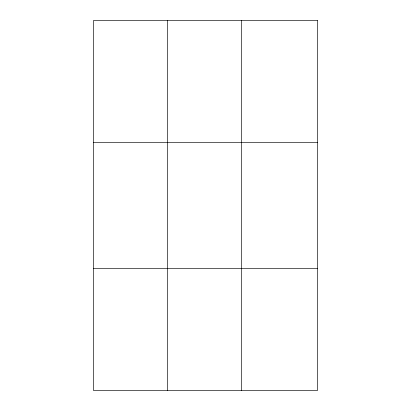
<?xml version="1.0" encoding="UTF-8"?>
<svg xmlns="http://www.w3.org/2000/svg" width="411" height="411" viewBox="0 0 411 411"><rect width="100%" height="100%" fill="white"/><g stroke="black" fill="none" stroke-linecap="round" stroke-linejoin="round"><path stroke-width="0.62" d="M167.405 390.45L167.405 20.55M241.355 390.45L241.355 20.55M93.456 142.617L317.544 142.617M93.456 268.383L317.544 268.383M317.544 20.55L317.544 390.45L93.456 390.45L93.456 20.55L317.544 20.55"/></g></svg>
